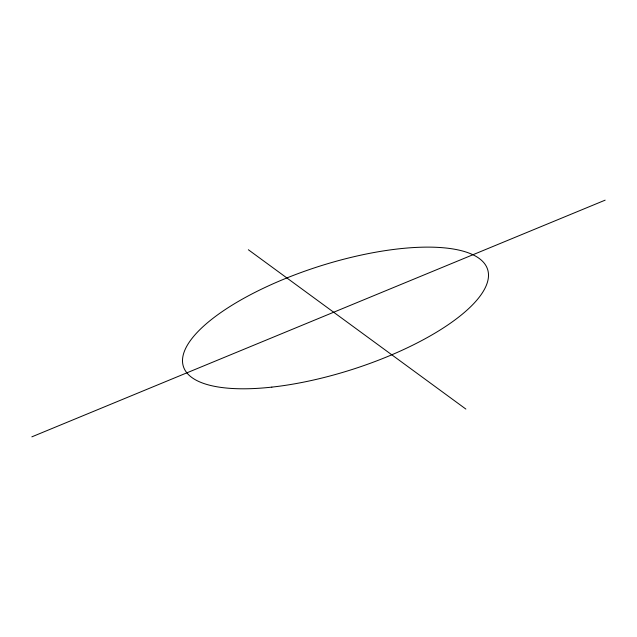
<?xml version="1.0" encoding="UTF-8"?>
<svg xmlns="http://www.w3.org/2000/svg" width="637" height="637" viewBox="0 0 637 637"><rect width="100%" height="100%" fill="white"/><g stroke="black" fill="none" stroke-linecap="round" stroke-linejoin="round"><path stroke-width="0.96" d="M31.85 436.847L605.15 200.153M248.358 249.744L465.862 409.058M271.84 387.121A159.664 54.153 -17.7 0 0 487.815 270.112A159.664 54.153 -17.7 0 0 246.845 296.651A159.664 54.153 -17.7 0 0 271.84 387.121"/></g></svg>
